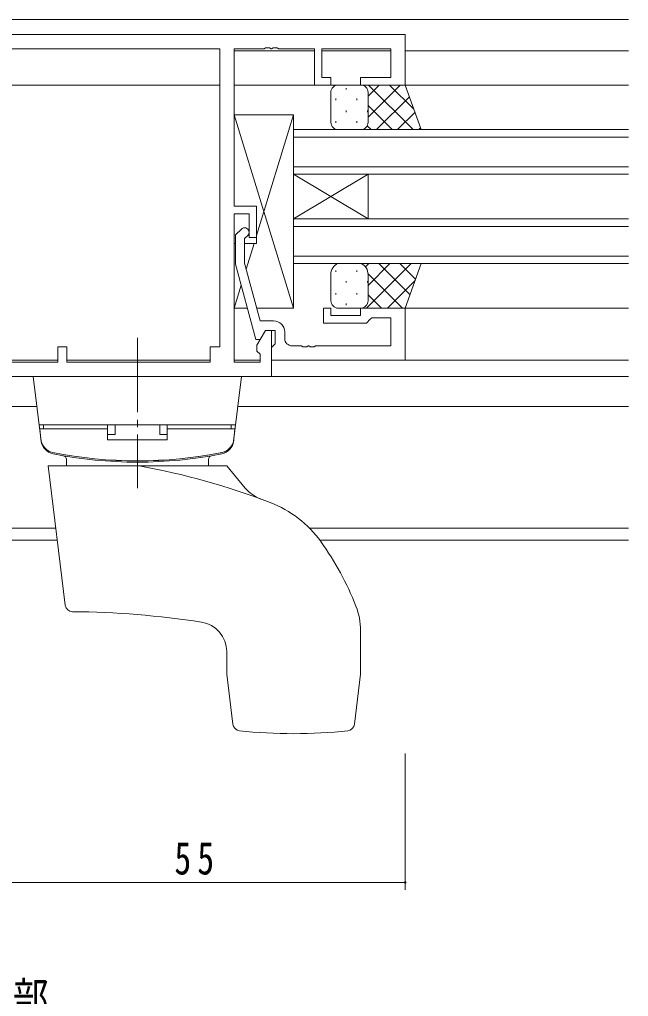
# Model space of a CAD drawing. Units: millimetres on the paper. Extents: x -397 to 397, y -282 to 282.
# Drawn here: x -85.2 to -3.3, y -12.2 to 119.1 of the extents above; entities that cross this region are included whole.
import ezdxf

# ---------------------------------------------------------------- set-up
doc = ezdxf.new("R2010")
doc.units = ezdxf.units.MM
doc.linetypes.add('USER2', pattern=[13, 10, -1, 1, -1])
doc.layers.add('0-2_USER1', color=7, linetype='Continuous')
for name, color, linetype, lineweight in [('0-3_YKK_11', 7, 'Continuous', 18), ('0-4_YKK_12', 2, 'Continuous', 18), ('0-6_YKK_13', 4, 'Continuous', 18), ('0-7_YKK_D', 6, 'Continuous', 18)]:
    doc.layers.add(name, color=color, linetype=linetype, lineweight=lineweight)
doc.styles.add('ＭＳ ゴシック', font='')
doc.styles.get('ＭＳ ゴシック').set_extended_font_data('MS Gothic')

msp = doc.modelspace()

# ---------------------------------------------------------------- linework, layer by layer
at = {"layer": '0-3_YKK_11'}
for p, q in [((-90.337, 117.139), (-33.337, 117.139)), ((-33.337, 117.139), (-33.337, 110.339)), ((-88.407, 115.209), (-58.267, 115.209)), ((-58.267, 115.209), (-58.267, 75.139)), ((-56.337, 115.209), (-56.337, 94.039)), ((-45.537, 115.209), (-50.379, 115.209)), ((-35.267, 115.209), (-44.537, 115.209)), ((-33.337, 110.339), (-39.337, 110.339)), ((-56.337, 93.039), (-56.337, 73.069)), ((-55.361, 90.963), (-56.137, 90.187)), ((-56.137, 90.187), (-56.137, 86.242)), ((-54.937, 89.69), (-54.513, 90.115)), ((-54.937, 86.4), (-54.937, 89.69)), ((-39.337, 80.339), (-39.337, 79.339)), ((-33.337, 80.339), (-39.337, 80.339)), ((-33.337, 73.339), (-33.337, 80.339)), ((-39.337, 79.339), (-43.337, 79.339)), ((-35.267, 79.039), (-35.267, 75.269)), ((-44.337, 78.339), (-38.537, 78.339)), ((-53.267, 75.382), (-52.137, 77.339)), ((-52.137, 77.339), (-51.337, 77.339)), ((-51.337, 77.339), (-51.337, 71.139)), ((-50.837, 77.339), (-50.837, 75.539)), ((-49.537, 76.269), (-49.537, 77.139)), ((-35.267, 75.269), (-45.379, 75.269)), ((-80.037, 73.069), (-88.407, 73.069)), ((-59.537, 73.069), (-78.837, 73.069)), ((-51.337, 73.339), (-33.337, 73.339)), ((-51.337, 71.139), (-88.337, 71.139))]:
    msp.add_line(p, q, dxfattribs=at)
for points in [[(-50.379, 115.209), (-50.562, 115.329), (-51.112, 115.329), (-51.295, 115.209), (-51.379, 115.209), (-51.562, 115.329), (-52.112, 115.329), (-52.295, 115.209), (-56.337, 115.209)], [(-44.537, 115.209), (-44.537, 111.339), (-43.337, 111.339), (-43.337, 110.339), (-45.537, 110.339), (-45.537, 115.209)], [(-39.337, 110.339), (-39.337, 111.339), (-35.267, 111.339), (-35.267, 115.209)], [(-56.337, 94.039), (-53.337, 94.039), (-53.337, 89.839), (-54.337, 89.839), (-54.337, 93.039), (-56.337, 93.039)], [(-56.137, 86.242), (-53.43, 76.139), (-52.83, 76.139), (-52.137, 77.339), (-50.837, 77.339)], [(-51.037, 78.639), (-52.857, 78.639), (-54.937, 86.4)], [(-43.337, 79.339), (-43.337, 80.339), (-44.337, 80.339), (-44.337, 78.339)], [(-38.537, 78.339), (-38.037, 78.839), (-37.837, 79.039), (-35.267, 79.039)], [(-78.837, 73.069), (-78.837, 75.139), (-80.037, 75.139), (-80.037, 73.069)], [(-58.267, 75.139), (-59.537, 75.139), (-59.537, 73.069)], [(-56.337, 73.069), (-52.837, 73.069), (-52.837, 74.139), (-53.267, 74.569), (-53.267, 75.382)], [(-50.837, 75.539), (-51.037, 75.339), (-51.337, 75.039), (-51.337, 73.339)], [(-45.379, 75.269), (-45.562, 75.149), (-46.112, 75.149), (-46.295, 75.269), (-46.379, 75.269), (-46.562, 75.149), (-47.112, 75.149), (-47.295, 75.269), (-48.537, 75.269)]]:
    msp.add_lwpolyline(points, dxfattribs=at)
for centre, radius, start, end in [((-54.937, 90.539), 0.6, 314.99999, 135.00001), ((-51.037, 77.139), 1.5, 0.00001, 89.99999), ((-48.537, 76.269), 1, 180.00001, 269.99999)]:
    msp.add_arc(centre, radius, start, end, dxfattribs=at)
at = {"layer": '0-4_YKK_12'}
for p, q in [((-87.137, 119.139), (-3.337, 119.139)), ((-45.538, 114.939), (-56.335, 114.939)), ((-35.268, 114.939), (-44.535, 114.939)), ((-3.337, 114.939), (-33.337, 114.939)), ((-58.267, 110.339), (-88.407, 110.339)), ((-3.337, 110.339), (-56.337, 110.339)), ((-48.337, 104.339), (-48.337, 98.339)), ((-3.337, 104.339), (-48.337, 104.339)), ((-48.337, 103.339), (-3.337, 103.339)), ((-3.337, 99.339), (-48.337, 99.339)), ((-48.337, 98.339), (-48.337, 92.339)), ((-48.337, 98.339), (-38.337, 92.339)), ((-48.337, 92.339), (-38.337, 98.339)), ((-48.337, 98.339), (-3.337, 98.339)), ((-38.337, 98.339), (-38.337, 92.339)), ((-3.337, 92.339), (-48.337, 92.339)), ((-48.337, 92.339), (-48.337, 86.339)), ((-48.337, 91.339), (-3.337, 91.339)), ((-3.337, 87.339), (-48.337, 87.339)), ((-48.337, 86.339), (-3.337, 86.339)), ((-3.337, 80.339), (-33.337, 80.339)), ((-80.038, 73.339), (-88.405, 73.339)), ((-59.538, 73.339), (-78.835, 73.339)), ((-52.838, 73.339), (-56.335, 73.339)), ((-3.337, 73.339), (-33.337, 73.339)), ((-3.337, 71.139), (-51.637, 71.139)), ((-82.846, 67.139), (-87.137, 67.139)), ((-3.337, 67.139), (-55.828, 67.139)), ((-80.309, 50.769), (-121.365, 50.769)), ((-3.337, 50.769), (-46.219, 50.769)), ((-80.109, 49.139), (-121.565, 49.139)), ((-3.337, 49.139), (-44.821, 49.139))]:
    msp.add_line(p, q, dxfattribs=at)
at = {"layer": '0-6_YKK_13'}
for p, q in [((-42.337, 110.339), (-39.337, 110.339)), ((-33.337, 110.339), (-39.337, 110.339)), ((-38.337, 108.846), (-36.844, 110.339)), ((-38.337, 106.018), (-34.016, 110.339)), ((-32.264, 104.339), (-38.264, 110.339)), ((-32.171, 107.074), (-35.436, 110.339)), ((-31.194, 104.339), (-33.337, 110.339)), ((-43.337, 105.339), (-43.337, 109.339)), ((-41.257, 109.919), (-41.257, 109.719)), ((-38.337, 109.339), (-38.337, 105.339)), ((-42.672, 108.504), (-42.672, 108.304)), ((-39.842, 108.504), (-39.842, 108.304)), ((-37.187, 104.339), (-32.771, 108.755)), ((-41.257, 106.889), (-41.257, 106.689)), ((-38.427, 106.889), (-38.427, 106.689)), ((-35.092, 104.339), (-38.337, 107.583)), ((-34.359, 104.339), (-32.027, 106.671)), ((-56.337, 106.339), (-56.337, 94.039)), ((-48.337, 106.339), (-56.337, 106.339)), ((-48.337, 80.339), (-56.337, 106.339)), ((-48.337, 106.339), (-53.337, 90.089)), ((-48.337, 80.339), (-48.337, 106.339)), ((-42.672, 105.474), (-42.672, 105.274)), ((-39.842, 105.474), (-39.842, 105.274)), ((-48.337, 80.939), (-48.337, 104.939)), ((-39.337, 104.339), (-42.337, 104.339)), ((-39.337, 104.339), (-31.194, 104.339)), ((-37.921, 104.339), (-38.453, 104.871)), ((-31.53, 104.339), (-31.283, 104.587)), ((-56.137, 89.039), (-56.337, 89.039)), ((-56.137, 89.039), (-56.337, 89.039)), ((-56.337, 89.039), (-56.337, 80.339)), ((-53.66, 89.039), (-54.721, 85.592)), ((-42.672, 85.204), (-42.672, 85.404)), ((-39.337, 86.339), (-42.337, 86.339)), ((-39.842, 85.204), (-39.842, 85.404)), ((-39.337, 86.339), (-31.194, 86.339)), ((-38.683, 85.873), (-38.217, 86.339)), ((-38.56, 80.339), (-32.56, 86.339)), ((-38.337, 83.39), (-35.388, 86.339)), ((-32.693, 82.141), (-36.891, 86.339)), ((-31.949, 84.225), (-34.063, 86.339)), ((-31.194, 86.339), (-33.337, 80.339)), ((-31.205, 86.309), (-31.235, 86.339)), ((-43.337, 84.839), (-43.337, 81.339)), ((-33.72, 80.339), (-38.337, 84.956)), ((-38.337, 81.339), (-38.337, 84.839)), ((-35.731, 80.339), (-32.007, 84.064)), ((-55.385, 83.434), (-56.337, 80.339)), ((-41.257, 83.789), (-41.257, 83.989)), ((-38.427, 83.789), (-38.427, 83.989)), ((-42.672, 82.174), (-42.672, 82.374)), ((-39.842, 82.174), (-39.842, 82.374)), ((-36.548, 80.339), (-38.337, 82.128)), ((-56.337, 80.339), (-54.555, 80.339)), ((-53.313, 80.339), (-48.337, 80.339)), ((-42.337, 80.339), (-39.337, 80.339)), ((-41.257, 80.759), (-41.257, 80.959)), ((-33.337, 80.339), (-39.337, 80.339)), ((-38.427, 80.924), (-38.427, 80.959)), ((-82.274, 62.48), (-83.337, 71.139)), ((-83.337, 71.139), (-55.337, 71.139)), ((-56.4, 62.48), (-55.337, 71.139)), ((-82.539, 64.639), (-56.135, 64.639)), ((-81.937, 64.639), (-81.937, 64.139)), ((-81.937, 64.639), (-73.337, 64.639)), ((-73.337, 62.639), (-73.337, 64.639)), ((-72.337, 64.639), (-72.337, 63.372)), ((-66.337, 64.639), (-66.337, 63.372)), ((-65.337, 62.639), (-65.337, 64.639)), ((-56.737, 64.639), (-65.337, 64.639)), ((-56.737, 64.639), (-56.737, 64.139)), ((-82.437, 64.139), (-82.313, 62.722)), ((-82.437, 64.139), (-73.337, 64.139)), ((-73.337, 63.372), (-72.337, 63.372)), ((-65.337, 63.372), (-66.337, 63.372)), ((-56.237, 64.139), (-65.337, 64.139)), ((-56.237, 64.139), (-56.361, 62.722)), ((-73.337, 62.639), (-65.337, 62.639)), ((-79.038, 40.413), (-81.337, 59.139)), ((-81.337, 59.139), (-57.337, 59.139)), ((-78.872, 59.139), (-78.887, 60.02)), ((-59.802, 59.139), (-59.787, 60.02)), ((-54.838, 56.16), (-57.337, 59.139)), ((-39.337, 31.139), (-39.337, 36.985)), ((-57.337, 31.139), (-57.337, 34.18)), ((-57.337, 31.139), (-56.51, 24.406)), ((-40.164, 24.406), (-39.337, 31.139))]:
    msp.add_line(p, q, dxfattribs=at)
at = {"layer": '0-6_YKK_13', "linetype": 'USER2'}
msp.add_line((-69.337, 76.339), (-69.337, 56.139), dxfattribs=at)
at = {"layer": '0-6_YKK_13'}
msp.add_lwpolyline([(-56.337, 94.039), (-53.337, 94.039), (-53.337, 89.039), (-54.937, 89.039)], dxfattribs=at)
for centre, radius, start, end in [((-42.337, 109.339), 1, 89.9999, 179.9999), ((-39.337, 109.339), 1, 359.9999, 89.9999), ((-42.337, 105.339), 1, 179.9999, 269.9999), ((-39.337, 105.339), 1, 269.9999, 359.9999), ((-41.805, 84.901), 1.534, 110.30881, 182.3117), ((-39.869, 84.901), 1.534, 357.68843, 69.69136), ((-42.337, 81.339), 1, 180.0001, 270.0001), ((-39.337, 81.339), 1, 270.0001, 0.0001), ((-80.321, 62.897), 2, 185, 258.64775), ((-80.311, 62.902), 2, 187, 258.65826), ((-80.289, 62.724), 2, 187, 258.68116), ((-58.385, 62.724), 2, 281.31884, 353), ((-58.363, 62.902), 2, 281.34174, 353), ((-58.353, 62.897), 2, 281.35225, 355), ((-69.337, 117.605), 57.8, 258.64775, 281.35225), ((-69.337, 117.613), 57.8, 258.65826, 281.34116), ((-69.337, 117.439), 57.8, 258.68116, 281.31884), ((-79.387, 60.012), 0.5, 1, 80.07331), ((-59.287, 60.012), 0.5, 99.92669, 179), ((-86.037, -35.361), 96.004, 68.89946, 79.84414), ((-51.007, 59.374), 5, 220, 249.70749), ((-56.875, 40.212), 15, 35.67719, 68.89946), ((-77.183, 25.631), 40, 21.48501, 35.67719), ((-78.045, 40.535), 1, 187, 269.52958), ((-79.039, -80.461), 120, 81.22235, 89.52958), ((-48.337, 36.985), 9, 0, 21.48501), ((-61.337, 34.18), 4, 0, 81.22235), ((-55.518, 24.528), 1, 187, 263.80105), ((-41.156, 24.528), 1, 276.19895, 353), ((-48.337, 90.639), 67.5, 263.80105, 276.19895)]:
    msp.add_arc(centre, radius, start, end, dxfattribs=at)
at = {"layer": '0-7_YKK_D'}
for p, q in [((-33.337, 20.495), (-33.337, 2.139)), ((-33.337, 3.139), (-88.337, 3.139))]:
    msp.add_line(p, q, dxfattribs=at)
for start, end in [(0, 180), (180, 0)]:
    msp.add_arc((-33.337, 3.139), 0.106, start, end, dxfattribs=at)

# ---------------------------------------------------------------- texts
at = {"layer": '0-2_USER1', "insert": (-119.769, -15.158), "char_height": 4.399, "attachment_point": 7, "style": 'ＭＳ ゴシック'}
msp.add_mtext('\\T1.17;\\W0.8;両開き召合せ部', dxfattribs=at)
at = {"layer": '0-7_YKK_D', "color": 7, "insert": (-64.357, 4.139), "char_height": 4.399, "attachment_point": 7, "style": 'ＭＳ ゴシック'}
msp.add_mtext('\\T1.37;\\W0.75;55', dxfattribs=at)

doc.saveas('drawing.dxf')
